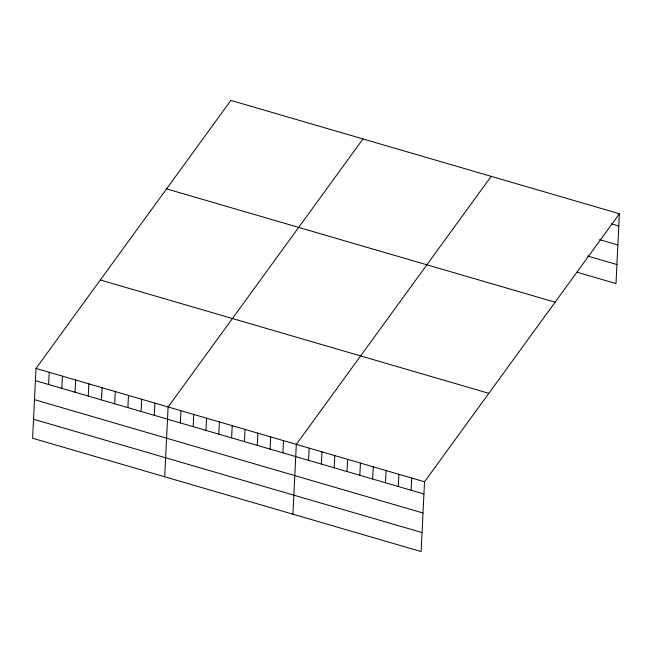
<?xml version="1.0" encoding="UTF-8"?>
<svg xmlns="http://www.w3.org/2000/svg" width="652" height="652" viewBox="0 0 652 652"><rect width="100%" height="100%" fill="white"/><g stroke="black" fill="none" stroke-linecap="round" stroke-linejoin="round"><path stroke-width="0.98" d="M36.015 368.437L32.6 438.25L421.119 551.584L424.533 481.771L619.4 213.75L230.881 100.416L36.015 368.437L424.533 481.771M48.623 384.509L49.226 372.292M61.834 388.364L62.437 376.147M75.045 392.211L75.64 379.994M88.256 396.066L88.851 383.849M101.467 399.92L102.062 387.704M114.679 403.775L115.274 391.559M127.882 407.622L128.485 395.414M141.093 411.477L141.696 399.26M154.304 415.332L154.899 403.115M164.695 476.783L168.11 406.97L362.977 138.949M180.335 422.928L180.93 410.711M193.155 426.669L193.758 414.452M205.975 430.41L206.578 418.193M218.803 434.142L219.398 421.934M231.623 437.883L232.218 425.666M244.443 441.624L245.038 429.407M257.263 445.365L257.858 433.148M270.083 449.106L270.678 436.889M282.903 452.847L283.506 440.63M292.911 514.183L296.326 444.371L491.184 176.35M308.551 460.328L309.146 448.111M321.371 464.069L321.966 451.852M334.191 467.802L334.786 455.593M347.011 471.543L347.606 459.334M359.831 475.284L360.434 463.067M372.651 479.024L373.254 466.808M385.479 482.765L386.074 470.548M398.299 486.506L398.894 474.289M411.119 490.247L411.714 478.03M619.4 213.75L615.985 283.563L577.525 272.34M611.478 223.832L618.805 225.967M599.555 239.634L617.876 244.973M587.607 256.008L616.914 264.557M166.57 188.868L555.096 302.194M100.318 279.993L488.837 393.327M35.42 380.654L423.939 493.988M34.491 399.66L423.009 512.994M33.529 419.244L422.048 532.578"/></g></svg>
